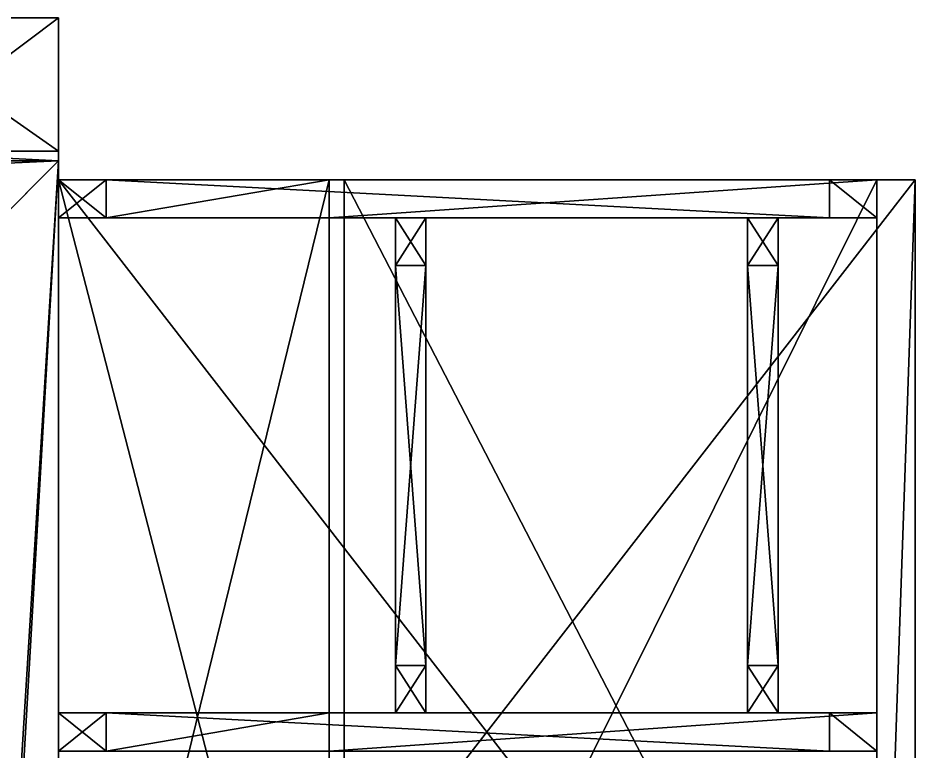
# Model space of a CAD drawing. Header units: millimetres. Extents: x 32280 to 33650, y 8700 to 10100.
# Drawn here: x 33178.7 to 33650, y 9390 to 9775 of the extents above; entities that cross this region are included whole.
import ezdxf

# ---------------------------------------------------------------- set-up
doc = ezdxf.new("R2010")
doc.units = ezdxf.units.MM
for name, color, linetype in [('3', 7, 'Continuous'), ('4', 7, 'Continuous'), ('7', 7, 'Continuous')]:
    doc.layers.add(name, color=color, linetype=linetype)

msp = doc.modelspace()

# ---------------------------------------------------------------- meshes
at = {"layer": '3', "color": 215, "true_color": 0xa666a6}
mesh = msp.add_polyface(dxfattribs=at)
corners = [(33200, 9690, 20640), (33200, 9110, 20640), (33200, 9110, 20620), (33200, 9690, 20620), (33342.12, 9690, 20640), (33342.12, 9110, 20640), (33350, 9110, 20620), (33350, 9690, 20620), (33630, 9690, 20908.69), (33630, 9110, 20908.69), (33650, 9110, 20900), (33650, 9690, 20900), (33630, 9690, 20950), (33630, 9110, 20950), (33650, 9110, 20950), (33650, 9690, 20950)]
mesh.append_faces([[corners[k] for k in face] for face in [(0, 2, 3, 3), (4, 1, 0, 0), (6, 3, 2, 2), (8, 5, 4, 4), (10, 7, 6, 6), (12, 9, 8, 8), (14, 9, 13, 13), (5, 2, 1, 1), (14, 11, 10, 10), (3, 4, 0, 0), (13, 15, 14, 14)]], dxfattribs={"vtx0": -1, "color": 215})
mesh.append_faces([[corners[k] for k in face] for face in [(2, 5, 6, 6), (6, 9, 10, 10), (10, 9, 14, 14), (11, 8, 7, 7), (7, 4, 3, 3)]], dxfattribs={"vtx0": -1, "vtx1": -1, "color": 215})
mesh.append_faces([[corners[k] for k in face] for face in [(6, 5, 9, 9), (8, 11, 15, 15), (7, 8, 4, 4)]], dxfattribs={"vtx0": -1, "vtx2": -1, "vtx3": -1, "color": 215})
mesh.append_faces([[corners[k] for k in face] for face in [(12, 8, 15, 15)]], dxfattribs={"vtx1": -1, "color": 215})
mesh.append_faces([[corners[k] for k in face] for face in [(0, 1, 2, 2), (4, 5, 1, 1), (6, 7, 3, 3), (8, 9, 5, 5), (10, 11, 7, 7), (12, 13, 9, 9), (14, 15, 11, 11), (13, 12, 15, 15)]], dxfattribs={"vtx2": -1, "vtx3": -1, "color": 215})
mesh = msp.add_polyface(dxfattribs=at)
corners = [(33650, 9690, 20970), (33650, 9110, 20970), (33200, 9110, 20970), (33200, 9690, 20970), (33650, 9110, 20950), (33200, 9110, 20950), (33650, 9690, 20950), (33200, 9690, 20950)]
mesh.append_faces([[corners[k] for k in face] for face in [(0, 2, 3, 3), (1, 5, 2, 2), (4, 7, 5, 5), (6, 3, 7, 7), (1, 6, 4, 4), (3, 5, 7, 7)]], dxfattribs={"vtx0": -1, "color": 215})
mesh.append_faces([[corners[k] for k in face] for face in [(0, 1, 2, 2), (1, 4, 5, 5), (4, 6, 7, 7), (6, 0, 3, 3), (1, 0, 6, 6), (3, 2, 5, 5)]], dxfattribs={"vtx2": -1, "vtx3": -1, "color": 215})
at = {"layer": '4', "color": 55, "true_color": 0xa6a666}
mesh = msp.add_polyface(dxfattribs=at)
corners = [(33100, 9700, 21030), (33100, 9775, 21030), (33200, 9775, 21030), (33200, 9700, 21030), (33100, 9775, 21025), (33200, 9775, 21025), (33100, 9705, 21025), (33200, 9705, 21025), (33100, 9705, 20955), (33200, 9705, 20955), (33100, 9700, 20955), (33200, 9700, 20955)]
mesh.append_faces([[corners[k] for k in face] for face in [(0, 2, 3, 3), (1, 5, 2, 2), (4, 7, 5, 5), (6, 9, 7, 7), (8, 11, 9, 9), (10, 3, 11, 11), (0, 4, 1, 1), (8, 0, 10, 10), (7, 2, 5, 5)]], dxfattribs={"vtx0": -1, "color": 55})
mesh.append_faces([[corners[k] for k in face] for face in [(4, 0, 6, 6), (6, 0, 8, 8), (3, 7, 11, 11)]], dxfattribs={"vtx0": -1, "vtx1": -1, "color": 55})
mesh.append_faces([[corners[k] for k in face] for face in [(7, 3, 2, 2)]], dxfattribs={"vtx0": -1, "vtx2": -1, "vtx3": -1, "color": 55})
mesh.append_faces([[corners[k] for k in face] for face in [(9, 11, 7, 7)]], dxfattribs={"vtx1": -1, "color": 55})
mesh.append_faces([[corners[k] for k in face] for face in [(0, 1, 2, 2), (1, 4, 5, 5), (4, 6, 7, 7), (6, 8, 9, 9), (8, 10, 11, 11), (10, 0, 3, 3)]], dxfattribs={"vtx2": -1, "vtx3": -1, "color": 55})
at = {"layer": '7', "color": 206, "true_color": 0x661466}
mesh = msp.add_polyface(dxfattribs=at)
corners = [(33167, 9133, 17735), (33167, 9667, 17735), (32433, 9667, 17735), (32433, 9133, 17735), (33165, 9665, 17735), (33165, 9135, 17735), (32435, 9135, 17735), (32435, 9665, 17735), (32435, 9665, 22230), (33165, 9665, 22230), (32435, 9135, 22230), (33165, 9135, 22230), (32400, 9700, 22230), (33200, 9700, 22230), (33200, 9100, 22230), (32400, 9100, 22230), (33200, 9100, 17768), (32400, 9100, 17768), (33200, 9700, 17768), (32400, 9700, 17768)]
mesh.append_faces([[corners[k] for k in face] for face in [(8, 4, 7, 7), (10, 7, 6, 6), (11, 6, 5, 5), (9, 5, 4, 4), (16, 15, 14, 14), (18, 14, 13, 13), (19, 13, 12, 12), (17, 12, 15, 15), (2, 17, 3, 3), (19, 1, 18, 18), (18, 0, 16, 16), (16, 3, 17, 17)]], dxfattribs={"vtx0": -1, "color": 206})
mesh.append_faces([[corners[k] for k in face] for face in [(0, 5, 3, 3), (5, 1, 4, 4), (4, 1, 7, 7), (3, 6, 2, 2), (6, 3, 5, 5), (2, 7, 1, 1), (12, 8, 15, 15), (8, 13, 9, 9), (9, 13, 11, 11), (15, 10, 14, 14), (10, 15, 8, 8), (14, 11, 13, 13)]], dxfattribs={"vtx0": -1, "vtx1": -1, "color": 206})
mesh.append_faces([[corners[k] for k in face] for face in [(5, 0, 1, 1), (2, 6, 7, 7), (8, 12, 13, 13), (14, 10, 11, 11)]], dxfattribs={"vtx0": -1, "vtx2": -1, "vtx3": -1, "color": 206})
mesh.append_faces([[corners[k] for k in face] for face in [(8, 9, 4, 4), (10, 8, 7, 7), (11, 10, 6, 6), (9, 11, 5, 5), (16, 17, 15, 15), (18, 16, 14, 14), (19, 18, 13, 13), (17, 19, 12, 12), (2, 19, 17, 17), (19, 2, 1, 1), (18, 1, 0, 0), (16, 0, 3, 3)]], dxfattribs={"vtx2": -1, "vtx3": -1, "color": 206})
mesh = msp.add_polyface(dxfattribs=at)
corners = [(33630, 9690, 20908.69), (33342.12, 9690, 20640), (33342.12, 9670, 20640), (33630, 9670, 20908.69), (33225, 9690, 20640), (33225, 9670, 20640), (33200, 9690, 20665), (33200, 9670, 20665), (33200, 9690, 20925), (33200, 9670, 20925), (33225, 9690, 20950), (33225, 9670, 20950), (33605, 9690, 20950), (33605, 9670, 20950), (33630, 9690, 20925), (33630, 9670, 20925)]
mesh.append_faces([[corners[k] for k in face] for face in [(0, 2, 3, 3), (1, 5, 2, 2), (4, 7, 5, 5), (6, 9, 7, 7), (8, 11, 9, 9), (10, 13, 11, 11), (12, 15, 13, 13), (14, 3, 15, 15), (4, 8, 6, 6), (12, 0, 14, 14), (3, 13, 15, 15), (7, 2, 5, 5)]], dxfattribs={"vtx0": -1, "color": 206})
mesh.append_faces([[corners[k] for k in face] for face in [(8, 0, 10, 10), (10, 0, 12, 12), (13, 3, 11, 11), (11, 2, 9, 9), (9, 2, 7, 7)]], dxfattribs={"vtx0": -1, "vtx1": -1, "color": 206})
mesh.append_faces([[corners[k] for k in face] for face in [(8, 4, 1, 1), (8, 1, 0, 0), (11, 3, 2, 2)]], dxfattribs={"vtx0": -1, "vtx2": -1, "vtx3": -1, "color": 206})
mesh.append_faces([[corners[k] for k in face] for face in [(0, 1, 2, 2), (1, 4, 5, 5), (4, 6, 7, 7), (6, 8, 9, 9), (8, 10, 11, 11), (10, 12, 13, 13), (12, 14, 15, 15), (14, 0, 3, 3)]], dxfattribs={"vtx2": -1, "vtx3": -1, "color": 206})
mesh = msp.add_polyface(dxfattribs=at)
corners = [(33393, 9410, 20925), (33393, 9410, 20712.49), (33377, 9410, 20712.49), (33377, 9410, 20925), (33393, 9435, 20687.49), (33377, 9435, 20687.49), (33393, 9645, 20687.49), (33377, 9645, 20687.49), (33393, 9670, 20712.49), (33377, 9670, 20712.49), (33393, 9670, 20925), (33377, 9670, 20925), (33393, 9645, 20950), (33377, 9645, 20950), (33393, 9435, 20950), (33377, 9435, 20950)]
mesh.append_faces([[corners[k] for k in face] for face in [(0, 2, 3, 3), (1, 5, 2, 2), (4, 7, 5, 5), (6, 9, 7, 7), (8, 11, 9, 9), (10, 13, 11, 11), (12, 15, 13, 13), (14, 3, 15, 15), (1, 6, 4, 4), (10, 14, 12, 12), (3, 13, 15, 15), (9, 5, 7, 7)]], dxfattribs={"vtx0": -1, "color": 206})
mesh.append_faces([[corners[k] for k in face] for face in [(6, 1, 8, 8), (8, 0, 10, 10), (13, 3, 11, 11), (11, 2, 9, 9)]], dxfattribs={"vtx0": -1, "vtx1": -1, "color": 206})
mesh.append_faces([[corners[k] for k in face] for face in [(8, 1, 0, 0), (10, 0, 14, 14), (11, 3, 2, 2), (9, 2, 5, 5)]], dxfattribs={"vtx0": -1, "vtx2": -1, "vtx3": -1, "color": 206})
mesh.append_faces([[corners[k] for k in face] for face in [(0, 1, 2, 2), (1, 4, 5, 5), (4, 6, 7, 7), (6, 8, 9, 9), (8, 10, 11, 11), (10, 12, 13, 13), (12, 14, 15, 15), (14, 0, 3, 3)]], dxfattribs={"vtx2": -1, "vtx3": -1, "color": 206})
mesh = msp.add_polyface(dxfattribs=at)
corners = [(33578, 9410, 20925), (33578, 9410, 20885.16), (33562, 9410, 20885.16), (33562, 9410, 20925), (33578, 9435, 20860.16), (33562, 9435, 20860.16), (33578, 9645, 20860.16), (33562, 9645, 20860.16), (33578, 9670, 20885.16), (33562, 9670, 20885.16), (33578, 9670, 20925), (33562, 9670, 20925), (33578, 9645, 20950), (33562, 9645, 20950), (33578, 9435, 20950), (33562, 9435, 20950)]
mesh.append_faces([[corners[k] for k in face] for face in [(0, 2, 3, 3), (1, 5, 2, 2), (4, 7, 5, 5), (6, 9, 7, 7), (8, 11, 9, 9), (10, 13, 11, 11), (12, 15, 13, 13), (14, 3, 15, 15), (1, 6, 4, 4), (10, 14, 12, 12), (3, 13, 15, 15), (9, 5, 7, 7)]], dxfattribs={"vtx0": -1, "color": 206})
mesh.append_faces([[corners[k] for k in face] for face in [(6, 1, 8, 8), (8, 0, 10, 10), (13, 3, 11, 11), (11, 2, 9, 9)]], dxfattribs={"vtx0": -1, "vtx1": -1, "color": 206})
mesh.append_faces([[corners[k] for k in face] for face in [(8, 1, 0, 0), (10, 0, 14, 14), (11, 3, 2, 2), (9, 2, 5, 5)]], dxfattribs={"vtx0": -1, "vtx2": -1, "vtx3": -1, "color": 206})
mesh.append_faces([[corners[k] for k in face] for face in [(0, 1, 2, 2), (1, 4, 5, 5), (4, 6, 7, 7), (6, 8, 9, 9), (8, 10, 11, 11), (10, 12, 13, 13), (12, 14, 15, 15), (14, 0, 3, 3)]], dxfattribs={"vtx2": -1, "vtx3": -1, "color": 206})
mesh = msp.add_polyface(dxfattribs=at)
corners = [(33630, 9410, 20908.69), (33342.12, 9410, 20640), (33342.12, 9390, 20640), (33630, 9390, 20908.69), (33225, 9410, 20640), (33225, 9390, 20640), (33200, 9410, 20665), (33200, 9390, 20665), (33200, 9410, 20925), (33200, 9390, 20925), (33225, 9410, 20950), (33225, 9390, 20950), (33605, 9410, 20950), (33605, 9390, 20950), (33630, 9410, 20925), (33630, 9390, 20925)]
mesh.append_faces([[corners[k] for k in face] for face in [(0, 2, 3, 3), (1, 5, 2, 2), (4, 7, 5, 5), (6, 9, 7, 7), (8, 11, 9, 9), (10, 13, 11, 11), (12, 15, 13, 13), (14, 3, 15, 15), (4, 8, 6, 6), (12, 0, 14, 14), (3, 13, 15, 15), (7, 2, 5, 5)]], dxfattribs={"vtx0": -1, "color": 206})
mesh.append_faces([[corners[k] for k in face] for face in [(8, 0, 10, 10), (10, 0, 12, 12), (13, 3, 11, 11), (11, 2, 9, 9), (9, 2, 7, 7)]], dxfattribs={"vtx0": -1, "vtx1": -1, "color": 206})
mesh.append_faces([[corners[k] for k in face] for face in [(8, 4, 1, 1), (8, 1, 0, 0), (11, 3, 2, 2)]], dxfattribs={"vtx0": -1, "vtx2": -1, "vtx3": -1, "color": 206})
mesh.append_faces([[corners[k] for k in face] for face in [(0, 1, 2, 2), (1, 4, 5, 5), (4, 6, 7, 7), (6, 8, 9, 9), (8, 10, 11, 11), (10, 12, 13, 13), (12, 14, 15, 15), (14, 0, 3, 3)]], dxfattribs={"vtx2": -1, "vtx3": -1, "color": 206})

doc.saveas('drawing.dxf')
